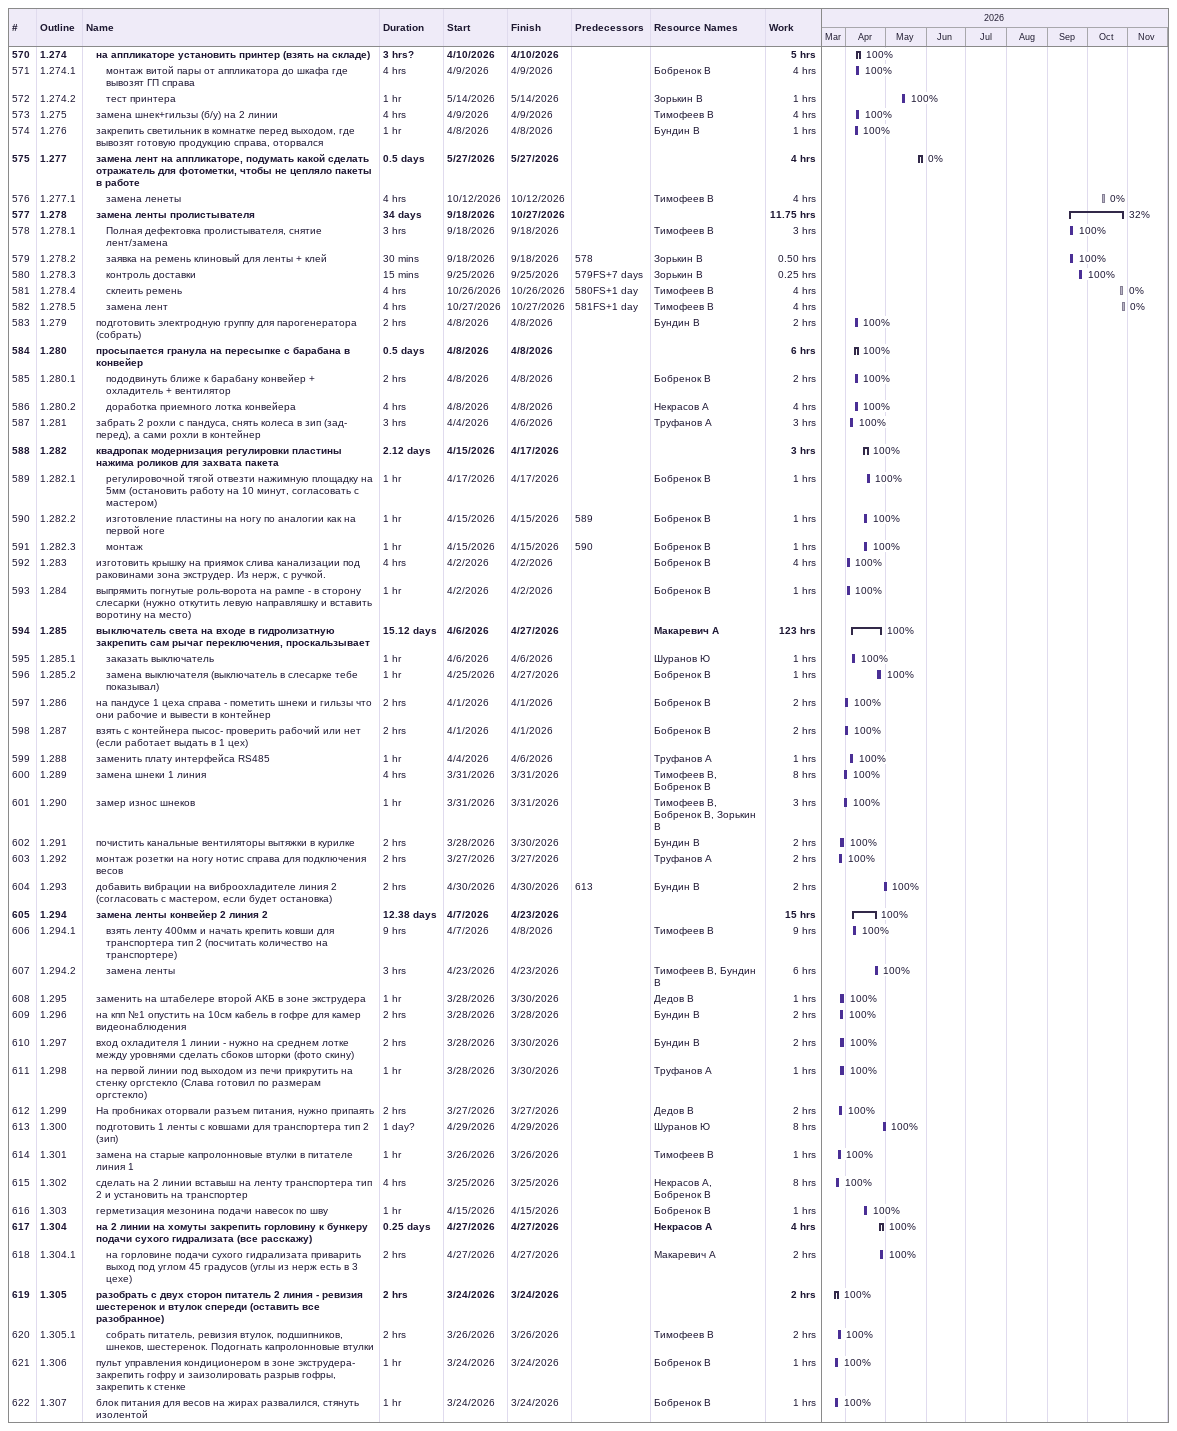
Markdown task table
| ID | WBS | Task | Duration | Start | Finish | Predecessors | Resources | % complete | Work (h) |
|---|---|---|---|---|---|---|---|---|---|
| 570 | 1.274 | **на аппликаторе установить принтер (взять на складе)** | 3h? | 2026-04-10 | 2026-04-10 |  |  | 100 | 5 |
| 571 | 1.274.1 | монтаж витой пары от аппликатора до шкафа где вывозят ГП справа | 4h | 2026-04-09 | 2026-04-09 |  | Бобренок В | 100 | 4 |
| 572 | 1.274.2 | тест принтера | 1h | 2026-05-14 | 2026-05-14 |  | Зорькин В | 100 | 1 |
| 573 | 1.275 | замена шнек+гильзы (б/у) на 2 линии | 4h | 2026-04-09 | 2026-04-09 |  | Тимофеев В | 100 | 4 |
| 574 | 1.276 | закрепить светильник в комнатке перед выходом, где вывозят готовую продукцию справа, оторвался | 1h | 2026-04-08 | 2026-04-08 |  | Бундин В | 100 | 1 |
| 575 | 1.277 | **замена лент на аппликаторе, подумать какой сделать отражатель для фотометки, чтобы не цепляло пакеты в работе** | 0.5d | 2026-05-27 | 2026-05-27 |  |  | 0 | 4 |
| 576 | 1.277.1 | замена ленеты | 4h | 2026-10-12 | 2026-10-12 |  | Тимофеев В | 0 | 4 |
| 577 | 1.278 | **замена ленты пролистывателя** | 34d | 2026-09-18 | 2026-10-27 |  |  | 32 | 11.75 |
| 578 | 1.278.1 | Полная дефектовка пролистывателя, снятие лент/замена | 3h | 2026-09-18 | 2026-09-18 |  | Тимофеев В | 100 | 3 |
| 579 | 1.278.2 | заявка на ремень клиновый для ленты + клей | 30min | 2026-09-18 | 2026-09-18 | 578 | Зорькин В | 100 | 0.50 |
| 580 | 1.278.3 | контроль доставки | 15min | 2026-09-25 | 2026-09-25 | 579FS+7d | Зорькин В | 100 | 0.25 |
| 581 | 1.278.4 | склеить ремень | 4h | 2026-10-26 | 2026-10-26 | 580FS+1d | Тимофеев В | 0 | 4 |
| 582 | 1.278.5 | замена лент | 4h | 2026-10-27 | 2026-10-27 | 581FS+1d | Тимофеев В | 0 | 4 |
| 583 | 1.279 | подготовить электродную группу для парогенератора (собрать) | 2h | 2026-04-08 | 2026-04-08 |  | Бундин В | 100 | 2 |
| 584 | 1.280 | **просыпается гранула на пересыпке с барабана в конвейер** | 0.5d | 2026-04-08 | 2026-04-08 |  |  | 100 | 6 |
| 585 | 1.280.1 | пододвинуть ближе к барабану конвейер + охладитель + вентилятор | 2h | 2026-04-08 | 2026-04-08 |  | Бобренок В | 100 | 2 |
| 586 | 1.280.2 | доработка приемного лотка конвейера | 4h | 2026-04-08 | 2026-04-08 |  | Некрасов А | 100 | 4 |
| 587 | 1.281 | забрать 2 рохли с пандуса, снять колеса в зип (зад- перед), а сами рохли в контейнер | 3h | 2026-04-04 | 2026-04-06 |  | Труфанов А | 100 | 3 |
| 588 | 1.282 | **квадропак модернизация регулировки пластины нажима роликов для захвата пакета** | 2.12d | 2026-04-15 | 2026-04-17 |  |  | 100 | 3 |
| 589 | 1.282.1 | регулировочной тягой отвезти нажимную площадку на 5мм (остановить работу на 10 минут, согласовать с мастером) | 1h | 2026-04-17 | 2026-04-17 |  | Бобренок В | 100 | 1 |
| 590 | 1.282.2 | изготовление пластины на ногу по аналогии как на первой ноге | 1h | 2026-04-15 | 2026-04-15 | 589 | Бобренок В | 100 | 1 |
| 591 | 1.282.3 | монтаж | 1h | 2026-04-15 | 2026-04-15 | 590 | Бобренок В | 100 | 1 |
| 592 | 1.283 | изготовить крышку на приямок слива канализации под раковинами зона экструдер. Из нерж, с ручкой. | 4h | 2026-04-02 | 2026-04-02 |  | Бобренок В | 100 | 4 |
| 593 | 1.284 | выпрямить погнутые роль-ворота на рампе - в сторону слесарки (нужно откутить левую направляшку и вставить воротину на место) | 1h | 2026-04-02 | 2026-04-02 |  | Бобренок В | 100 | 1 |
| 594 | 1.285 | **выключатель света на входе в гидролизатную закрепить сам рычаг переключения, проскальзывает** | 15.12d | 2026-04-06 | 2026-04-27 |  | Макаревич А | 100 | 123 |
| 595 | 1.285.1 | заказать выключатель | 1h | 2026-04-06 | 2026-04-06 |  | Шуранов Ю | 100 | 1 |
| 596 | 1.285.2 | замена выключателя (выключатель в слесарке тебе показывал) | 1h | 2026-04-25 | 2026-04-27 |  | Бобренок В | 100 | 1 |
| 597 | 1.286 | на пандусе 1 цеха справа - пометить шнеки и гильзы что они рабочие и вывести в контейнер | 2h | 2026-04-01 | 2026-04-01 |  | Бобренок В | 100 | 2 |
| 598 | 1.287 | взять с контейнера пысос- проверить рабочий или нет (если работает выдать в 1 цех) | 2h | 2026-04-01 | 2026-04-01 |  | Бобренок В | 100 | 2 |
| 599 | 1.288 | заменить плату интерфейса RS485 | 1h | 2026-04-04 | 2026-04-06 |  | Труфанов А | 100 | 1 |
| 600 | 1.289 | замена шнеки 1 линия | 4h | 2026-03-31 | 2026-03-31 |  | Тимофеев В, Бобренок В | 100 | 8 |
| 601 | 1.290 | замер износ шнеков | 1h | 2026-03-31 | 2026-03-31 |  | Тимофеев В, Бобренок В, Зорькин В | 100 | 3 |
| 602 | 1.291 | почистить канальные вентиляторы вытяжки в курилке | 2h | 2026-03-28 | 2026-03-30 |  | Бундин В | 100 | 2 |
| 603 | 1.292 | монтаж розетки на ногу нотис справа для подключения весов | 2h | 2026-03-27 | 2026-03-27 |  | Труфанов А | 100 | 2 |
| 604 | 1.293 | добавить вибрации на виброохладителе линия 2 (согласовать с мастером, если будет остановка) | 2h | 2026-04-30 | 2026-04-30 | 613 | Бундин В | 100 | 2 |
| 605 | 1.294 | **замена ленты конвейер 2 линия 2** | 12.38d | 2026-04-07 | 2026-04-23 |  |  | 100 | 15 |
| 606 | 1.294.1 | взять ленту 400мм и начать крепить ковши для транспортера тип 2 (посчитать количество на транспортере) | 9h | 2026-04-07 | 2026-04-08 |  | Тимофеев В | 100 | 9 |
| 607 | 1.294.2 | замена ленты | 3h | 2026-04-23 | 2026-04-23 |  | Тимофеев В, Бундин В | 100 | 6 |
| 608 | 1.295 | заменить на штабелере второй АКБ в зоне экструдера | 1h | 2026-03-28 | 2026-03-30 |  | Дедов В | 100 | 1 |
| 609 | 1.296 | на кпп №1 опустить на 10см кабель в гофре для камер видеонаблюдения | 2h | 2026-03-28 | 2026-03-28 |  | Бундин В | 100 | 2 |
| 610 | 1.297 | вход охладителя 1 линии - нужно на среднем лотке между уровнями сделать сбоков шторки (фото скину) | 2h | 2026-03-28 | 2026-03-30 |  | Бундин В | 100 | 2 |
| 611 | 1.298 | на первой линии под выходом из печи прикрутить на стенку оргстекло (Слава готовил по размерам оргстекло) | 1h | 2026-03-28 | 2026-03-30 |  | Труфанов А | 100 | 1 |
| 612 | 1.299 | На пробниках оторвали разъем питания, нужно припаять | 2h | 2026-03-27 | 2026-03-27 |  | Дедов В | 100 | 2 |
| 613 | 1.300 | подготовить 1 ленты с ковшами для транспортера тип 2 (зип) | 1d? | 2026-04-29 | 2026-04-29 |  | Шуранов Ю | 100 | 8 |
| 614 | 1.301 | замена на старые капролонновые втулки в питателе линия 1 | 1h | 2026-03-26 | 2026-03-26 |  | Тимофеев В | 100 | 1 |
| 615 | 1.302 | сделать на 2 линии вставыш на ленту транспортера тип 2 и установить на транспортер | 4h | 2026-03-25 | 2026-03-25 |  | Некрасов А, Бобренок В | 100 | 8 |
| 616 | 1.303 | герметизация мезонина подачи навесок по шву | 1h | 2026-04-15 | 2026-04-15 |  | Бобренок В | 100 | 1 |
| 617 | 1.304 | **на 2 линии на хомуты закрепить горловину к бункеру подачи сухого гидрализата (все расскажу)** | 0.25d | 2026-04-27 | 2026-04-27 |  | Некрасов А | 100 | 4 |
| 618 | 1.304.1 | на горловине подачи сухого гидрализата приварить выход под углом 45 градусов (углы из нерж есть в 3 цехе) | 2h | 2026-04-27 | 2026-04-27 |  | Макаревич А | 100 | 2 |
| 619 | 1.305 | **разобрать с двух сторон питатель 2 линия - ревизия шестеренок и втулок спереди (оставить все разобранное)** | 2h | 2026-03-24 | 2026-03-24 |  |  | 100 | 2 |
| 620 | 1.305.1 | собрать питатель, ревизия втулок, подшипников, шнеков, шестеренок. Подогнать капролонновые втулки | 2h | 2026-03-26 | 2026-03-26 |  | Тимофеев В | 100 | 2 |
| 621 | 1.306 | пульт управления кондиционером в зоне экструдера- закрепить гофру и заизолировать разрыв гофры, закрепить к стенке | 1h | 2026-03-24 | 2026-03-24 |  | Бобренок В | 100 | 1 |
| 622 | 1.307 | блок питания для весов на жирах развалился, стянуть изолентой | 1h | 2026-03-24 | 2026-03-24 |  | Бобренок В | 100 | 1 |
